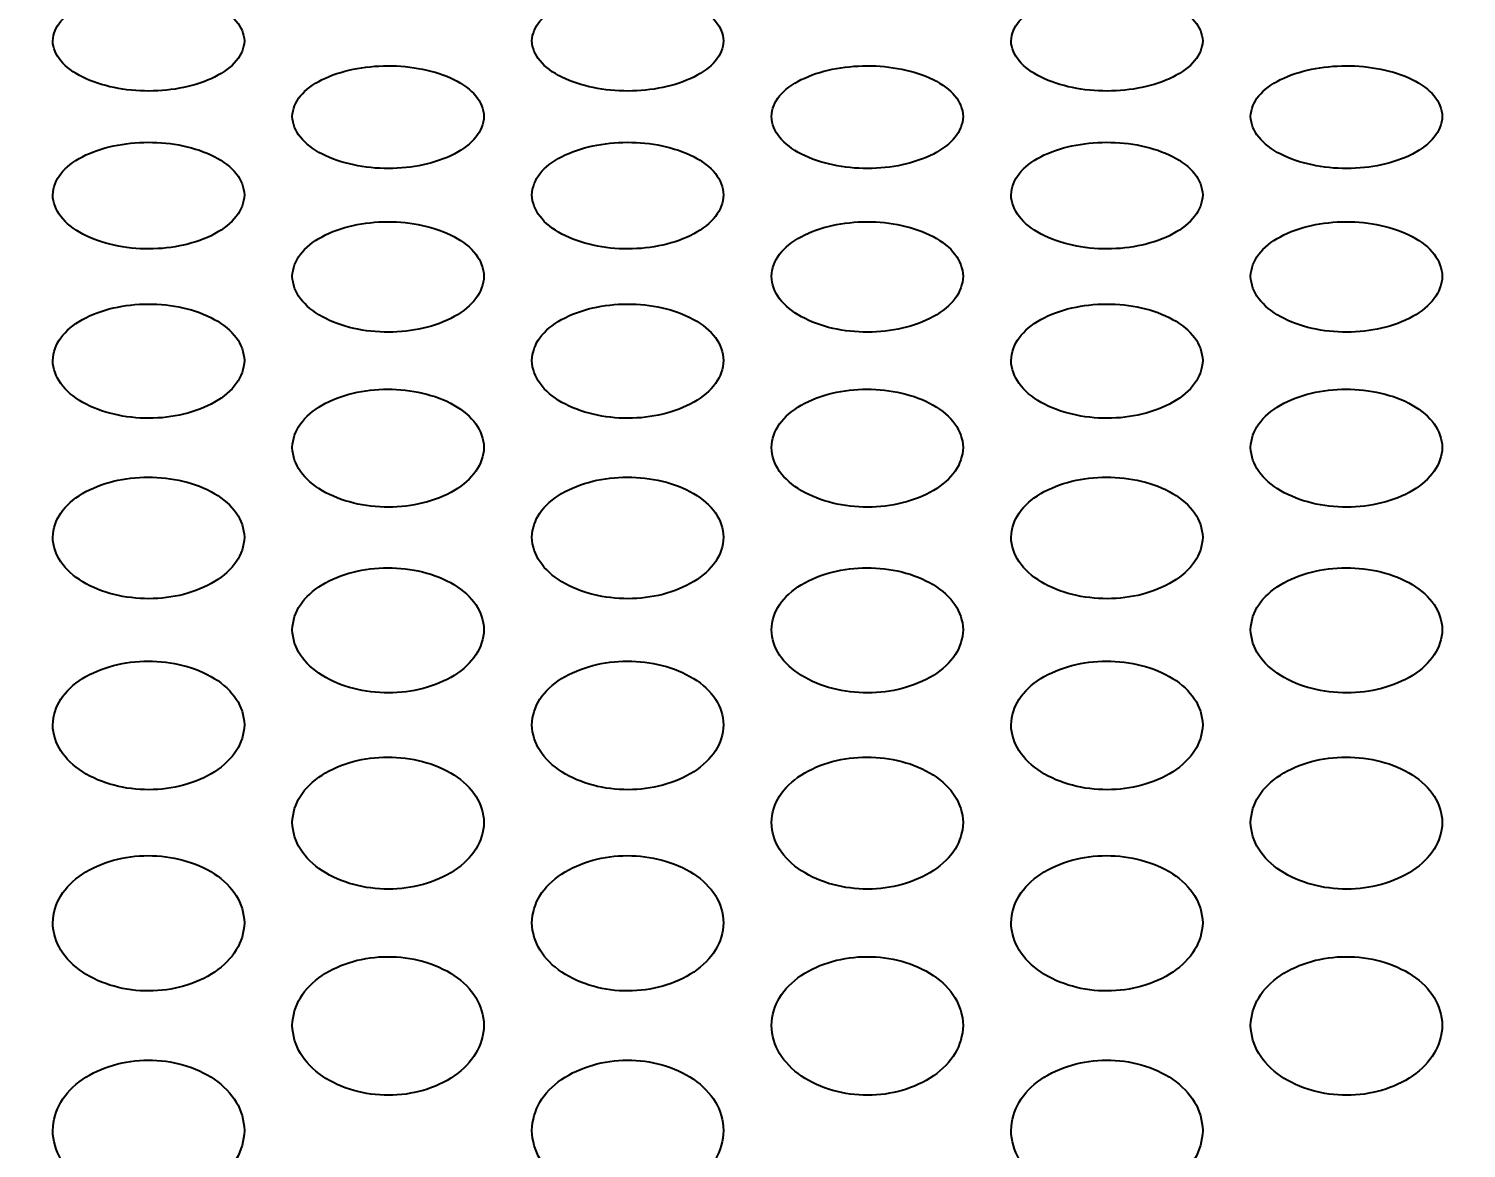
# Model space of a CAD drawing. Header units: millimetres. Extents: x 750 to 8479, y 2174 to 4333.
# Drawn here: x 2332.2 to 2392.2, y 3925.7 to 3972.4 of the extents above; entities that cross this region are included whole.
import ezdxf

# ---------------------------------------------------------------- set-up
doc = ezdxf.new("R2010")
doc.units = ezdxf.units.MM
doc.header["$LTSCALE"] = 153.67
doc.header["$PDMODE"] = 3
doc.header["$PDSIZE"] = 8
doc.layers.get('0').update_dxf_attribs({"linetype": 'CONTINUOUS'})
doc.layers.get('Defpoints').update_dxf_attribs({"linetype": 'CONTINUOUS'})
doc.layers.add('02___PRT_ALL_AXES', color=7, linetype='CONTINUOUS')
doc.styles.get("Standard").update_dxf_attribs({"font": 'calibri.ttf'})
doc.dimstyles.get("Standard").update_dxf_attribs({"dimtxt": 17.5, "dimasz": 17.5, "dimexe": 1.5, "dimexo": 1, "dimtad": 1, "dimdsep": 46, "dimtxsty": 'Standard', "dimblk": '_FILLED', "dimblk1": '_FILLED', "dimblk2": '_FILLED', "dimcen": 0.09, "dimazin": 2, "dimtol": 1, "dimtp": 0.01, "dimtm": 0.01, "dimtfac": 1, "dimtofl": 0, "dimtmove": 0, "dimatfit": 3, "dimldrblk": '_FILLED', "dimfxl": 1, "dimtolj": 1, "dimarcsym": 0})

# ---------------------------------------------------------------- blocks, each defined once
blk = doc.blocks.new('_FILLED')
at = {"color": 0, "linetype": 'ByBlock'}
blk.add_solid([(0, 0), (-1, 0.2143), (-1, -0.2143)], dxfattribs=at)
blk = doc.blocks.new('*D35')
at = {"color": 0, "lineweight": -2}
for p, q in [((2172.164, 4025.33), (2172.164, 4062.926)), ((2749.564, 3876.371), (2749.564, 4062.926)), ((2189.664, 4061.426), (2426.858, 4061.426)), ((2732.064, 4061.426), (2494.87, 4061.426))]:
    blk.add_line(p, q, dxfattribs=at)
at = {"layer": 'Defpoints', "color": 0}
for p in [(2749.564, 4061.426), (2172.164, 4024.33), (2749.564, 3875.371)]:
    blk.add_point(p, dxfattribs=at)
at = {"color": 0, "linetype": 'ByBlock', "lineweight": -2, "xscale": 17.5, "yscale": 17.5, "zscale": 17.5, "rotation": 180}
blk.add_blockref('_FILLED', (2172.164, 4061.426), dxfattribs=at)
at = {"color": 0, "linetype": 'ByBlock', "lineweight": -2, "xscale": 17.5, "yscale": 17.5, "zscale": 17.5}
blk.add_blockref('_FILLED', (2749.564, 4061.426), dxfattribs=at)
at = {"color": 0, "insert": (2460.864, 4061.426), "char_height": 30, "attachment_point": 5}
blk.add_mtext('\\A1;\\A1;575', dxfattribs=at)

msp = doc.modelspace()

# ---------------------------------------------------------------- linework, layer by layer
at = {"layer": '02___PRT_ALL_AXES', "linetype": 'Continuous'}
for points in [[(2333.16421, 3971.90922), (2333.18605, 3972.21406), (2333.39803, 3972.75573), (2334.34098, 3973.42994), (2335.68085, 3973.8509), (2337.14755, 3973.98898), (2338.62142, 3973.85648), (2339.97591, 3973.43643), (2340.92905, 3972.75877), (2341.14258, 3972.21529), (2341.16421, 3971.90922)], [(2353.16421, 3971.90922), (2353.18605, 3972.21406), (2353.39803, 3972.75573), (2354.34098, 3973.42994), (2355.68085, 3973.8509), (2357.14755, 3973.98898), (2358.62142, 3973.85648), (2359.97591, 3973.43643), (2360.92905, 3972.75877), (2361.14258, 3972.21529), (2361.16421, 3971.90922)], [(2373.16421, 3971.90922), (2373.18605, 3972.21406), (2373.39803, 3972.75573), (2374.34098, 3973.42994), (2375.68085, 3973.8509), (2377.14755, 3973.98898), (2378.62142, 3973.85648), (2379.97591, 3973.43643), (2380.92905, 3972.75877), (2381.14258, 3972.21529), (2381.16421, 3971.90922)], [(2341.16421, 3971.90922), (2341.14237, 3971.60438), (2340.93039, 3971.05578), (2339.98744, 3970.35918), (2338.64757, 3969.9174), (2337.18087, 3969.77143), (2335.707, 3969.91152), (2334.35251, 3970.35244), (2333.39937, 3971.05269), (2333.18584, 3971.60316), (2333.16421, 3971.90922)], [(2361.16421, 3971.90922), (2361.14237, 3971.60438), (2360.93039, 3971.05578), (2359.98744, 3970.35918), (2358.64757, 3969.9174), (2357.18087, 3969.77143), (2355.707, 3969.91152), (2354.35251, 3970.35244), (2353.39937, 3971.05269), (2353.18584, 3971.60316), (2353.16421, 3971.90922)], [(2381.16421, 3971.90922), (2381.14237, 3971.60438), (2380.93039, 3971.05578), (2379.98744, 3970.35918), (2378.64757, 3969.9174), (2377.18087, 3969.77143), (2375.707, 3969.91152), (2374.35251, 3970.35244), (2373.39937, 3971.05269), (2373.18584, 3971.60316), (2373.16421, 3971.90922)], [(2343.16421, 3968.75461), (2343.18605, 3969.07165), (2343.39803, 3969.63518), (2344.34098, 3970.337), (2345.68085, 3970.77538), (2347.14755, 3970.9192), (2348.62142, 3970.78119), (2349.97591, 3970.34375), (2350.92905, 3969.63836), (2351.14258, 3969.07293), (2351.16421, 3968.75461)], [(2363.16421, 3968.75461), (2363.18605, 3969.07165), (2363.39803, 3969.63518), (2364.34098, 3970.337), (2365.68085, 3970.77538), (2367.14755, 3970.9192), (2368.62142, 3970.78119), (2369.97591, 3970.34375), (2370.92905, 3969.63836), (2371.14258, 3969.07293), (2371.16421, 3968.75461)], [(2383.16421, 3968.75461), (2383.18605, 3969.07165), (2383.39803, 3969.63518), (2384.34098, 3970.337), (2385.68085, 3970.77538), (2387.14755, 3970.9192), (2388.62142, 3970.78119), (2389.97591, 3970.34375), (2390.92905, 3969.63836), (2391.14258, 3969.07293), (2391.16421, 3968.75461)], [(2351.16421, 3968.75461), (2351.14237, 3968.43757), (2350.93039, 3967.86719), (2349.98744, 3967.14333), (2348.64757, 3966.68443), (2347.18087, 3966.53284), (2345.707, 3966.67832), (2344.35251, 3967.13632), (2343.39937, 3967.86398), (2343.18584, 3968.43629), (2343.16421, 3968.75461)], [(2371.16421, 3968.75461), (2371.14237, 3968.43757), (2370.93039, 3967.86719), (2369.98744, 3967.14333), (2368.64757, 3966.68443), (2367.18087, 3966.53284), (2365.707, 3966.67832), (2364.35251, 3967.13632), (2363.39937, 3967.86398), (2363.18584, 3968.43629), (2363.16421, 3968.75461)], [(2391.16421, 3968.75461), (2391.14237, 3968.43757), (2390.93039, 3967.86719), (2389.98744, 3967.14333), (2388.64757, 3966.68443), (2387.18087, 3966.53284), (2385.707, 3966.67832), (2384.35251, 3967.13632), (2383.39937, 3967.86398), (2383.18584, 3968.43629), (2383.16421, 3968.75461)], [(2333.16421, 3965.47714), (2333.18605, 3965.8062), (2333.39803, 3966.39128), (2334.34098, 3967.12028), (2335.68085, 3967.57582), (2337.14755, 3967.7253), (2338.62142, 3967.58186), (2339.97591, 3967.1273), (2340.92905, 3966.39457), (2341.14258, 3965.80753), (2341.16421, 3965.47714)], [(2353.16421, 3965.47714), (2353.18605, 3965.8062), (2353.39803, 3966.39128), (2354.34098, 3967.12028), (2355.68085, 3967.57582), (2357.14755, 3967.7253), (2358.62142, 3967.58186), (2359.97591, 3967.1273), (2360.92905, 3966.39457), (2361.14258, 3965.80753), (2361.16421, 3965.47714)], [(2373.16421, 3965.47714), (2373.18605, 3965.8062), (2373.39803, 3966.39128), (2374.34098, 3967.12028), (2375.68085, 3967.57582), (2377.14755, 3967.7253), (2378.62142, 3967.58186), (2379.97591, 3967.1273), (2380.92905, 3966.39457), (2381.14258, 3965.80753), (2381.16421, 3965.47714)], [(2341.16421, 3965.47714), (2341.14237, 3965.14809), (2340.93039, 3964.55628), (2339.98744, 3963.80557), (2338.64757, 3963.32983), (2337.18087, 3963.17269), (2335.707, 3963.32349), (2334.35251, 3963.7983), (2333.39937, 3964.55294), (2333.18584, 3965.14676), (2333.16421, 3965.47714)], [(2361.16421, 3965.47714), (2361.14237, 3965.14809), (2360.93039, 3964.55628), (2359.98744, 3963.80557), (2358.64757, 3963.32983), (2357.18087, 3963.17269), (2355.707, 3963.32349), (2354.35251, 3963.7983), (2353.39937, 3964.55294), (2353.18584, 3965.14676), (2353.16421, 3965.47714)], [(2381.16421, 3965.47714), (2381.14237, 3965.14809), (2380.93039, 3964.55628), (2379.98744, 3963.80557), (2378.64757, 3963.32983), (2377.18087, 3963.17269), (2375.707, 3963.32349), (2374.35251, 3963.7983), (2373.39937, 3964.55294), (2373.18584, 3965.14676), (2373.16421, 3965.47714)], [(2343.16421, 3962.07874), (2343.18605, 3962.41962), (2343.39803, 3963.0259), (2344.34098, 3963.78167), (2345.68085, 3964.25411), (2347.14755, 3964.40916), (2348.62142, 3964.26037), (2349.97591, 3963.78894), (2350.92905, 3963.02931), (2351.14258, 3962.421), (2351.16421, 3962.07874)], [(2363.16421, 3962.07874), (2363.18605, 3962.41962), (2363.39803, 3963.0259), (2364.34098, 3963.78167), (2365.68085, 3964.25411), (2367.14755, 3964.40916), (2368.62142, 3964.26037), (2369.97591, 3963.78894), (2370.92905, 3963.02931), (2371.14258, 3962.421), (2371.16421, 3962.07874)], [(2383.16421, 3962.07874), (2383.18605, 3962.41962), (2383.39803, 3963.0259), (2384.34098, 3963.78167), (2385.68085, 3964.25411), (2387.14755, 3964.40916), (2388.62142, 3964.26037), (2389.97591, 3963.78894), (2390.92905, 3963.02931), (2391.14258, 3962.421), (2391.16421, 3962.07874)], [(2351.16421, 3962.07874), (2351.14237, 3961.73786), (2350.93039, 3961.12496), (2349.98744, 3960.34784), (2348.64757, 3959.85553), (2347.18087, 3959.69295), (2345.707, 3959.84898), (2344.35251, 3960.34032), (2343.39937, 3961.12151), (2343.18584, 3961.73649), (2343.16421, 3962.07874)], [(2371.16421, 3962.07874), (2371.14237, 3961.73786), (2370.93039, 3961.12496), (2369.98744, 3960.34784), (2368.64757, 3959.85553), (2367.18087, 3959.69295), (2365.707, 3959.84898), (2364.35251, 3960.34032), (2363.39937, 3961.12151), (2363.18584, 3961.73649), (2363.16421, 3962.07874)], [(2391.16421, 3962.07874), (2391.14237, 3961.73786), (2390.93039, 3961.12496), (2389.98744, 3960.34784), (2388.64757, 3959.85553), (2387.18087, 3959.69295), (2385.707, 3959.84898), (2384.35251, 3960.34032), (2383.39937, 3961.12151), (2383.18584, 3961.73649), (2383.16421, 3962.07874)], [(2333.16421, 3958.56139), (2333.18605, 3958.91389), (2333.39803, 3959.54102), (2334.34098, 3960.32311), (2335.68085, 3960.81217), (2337.14755, 3960.9727), (2338.62142, 3960.81865), (2339.97591, 3960.33064), (2340.92905, 3959.54455), (2341.14258, 3958.91531), (2341.16421, 3958.56139)], [(2353.16421, 3958.56139), (2353.18605, 3958.91389), (2353.39803, 3959.54102), (2354.34098, 3960.32311), (2355.68085, 3960.81217), (2357.14755, 3960.9727), (2358.62142, 3960.81865), (2359.97591, 3960.33064), (2360.92905, 3959.54455), (2361.14258, 3958.91531), (2361.16421, 3958.56139)], [(2373.16421, 3958.56139), (2373.18605, 3958.91389), (2373.39803, 3959.54102), (2374.34098, 3960.32311), (2375.68085, 3960.81217), (2377.14755, 3960.9727), (2378.62142, 3960.81865), (2379.97591, 3960.33064), (2380.92905, 3959.54455), (2381.14258, 3958.91531), (2381.16421, 3958.56139)], [(2341.16421, 3958.56139), (2341.14237, 3958.20888), (2340.93039, 3957.57525), (2339.98744, 3956.77217), (2338.64757, 3956.26359), (2337.18087, 3956.09566), (2335.707, 3956.25682), (2334.35251, 3956.7644), (2333.39937, 3957.57168), (2333.18584, 3958.20746), (2333.16421, 3958.56139)], [(2361.16421, 3958.56139), (2361.14237, 3958.20888), (2360.93039, 3957.57525), (2359.98744, 3956.77217), (2358.64757, 3956.26359), (2357.18087, 3956.09566), (2355.707, 3956.25682), (2354.35251, 3956.7644), (2353.39937, 3957.57168), (2353.18584, 3958.20746), (2353.16421, 3958.56139)], [(2381.16421, 3958.56139), (2381.14237, 3958.20888), (2380.93039, 3957.57525), (2379.98744, 3956.77217), (2378.64757, 3956.26359), (2377.18087, 3956.09566), (2375.707, 3956.25682), (2374.35251, 3956.7644), (2373.39937, 3957.57168), (2373.18584, 3958.20746), (2373.16421, 3958.56139)], [(2343.16421, 3954.92713), (2343.18605, 3955.29106), (2343.39803, 3955.93866), (2344.34098, 3956.74662), (2345.68085, 3957.25202), (2347.14755, 3957.41794), (2348.62142, 3957.25872), (2349.97591, 3956.7544), (2350.92905, 3955.94231), (2351.14258, 3955.29252), (2351.16421, 3954.92713)], [(2363.16421, 3954.92713), (2363.18605, 3955.29106), (2363.39803, 3955.93866), (2364.34098, 3956.74662), (2365.68085, 3957.25202), (2367.14755, 3957.41794), (2368.62142, 3957.25872), (2369.97591, 3956.7544), (2370.92905, 3955.94231), (2371.14258, 3955.29252), (2371.16421, 3954.92713)], [(2383.16421, 3954.92713), (2383.18605, 3955.29106), (2383.39803, 3955.93866), (2384.34098, 3956.74662), (2385.68085, 3957.25202), (2387.14755, 3957.41794), (2388.62142, 3957.25872), (2389.97591, 3956.7544), (2390.92905, 3955.94231), (2391.14258, 3955.29252), (2391.16421, 3954.92713)], [(2351.16421, 3954.92713), (2351.14237, 3954.5632), (2350.93039, 3953.90921), (2349.98744, 3953.08065), (2348.64757, 3952.55608), (2347.18087, 3952.3829), (2345.707, 3952.5491), (2344.35251, 3953.07264), (2343.39937, 3953.90553), (2343.18584, 3954.56174), (2343.16421, 3954.92713)], [(2371.16421, 3954.92713), (2371.14237, 3954.5632), (2370.93039, 3953.90921), (2369.98744, 3953.08065), (2368.64757, 3952.55608), (2367.18087, 3952.3829), (2365.707, 3952.5491), (2364.35251, 3953.07264), (2363.39937, 3953.90553), (2363.18584, 3954.56174), (2363.16421, 3954.92713)], [(2391.16421, 3954.92713), (2391.14237, 3954.5632), (2390.93039, 3953.90921), (2389.98744, 3953.08065), (2388.64757, 3952.55608), (2387.18087, 3952.3829), (2385.707, 3952.5491), (2384.35251, 3953.07264), (2383.39937, 3953.90553), (2383.18584, 3954.56174), (2383.16421, 3954.92713)], [(2333.16421, 3951.1781), (2333.18605, 3951.55323), (2333.39803, 3952.22094), (2334.34098, 3953.05429), (2335.68085, 3953.57573), (2337.14755, 3953.74694), (2338.62142, 3953.58264), (2339.97591, 3953.06231), (2340.92905, 3952.22469), (2341.14258, 3951.55474), (2341.16421, 3951.1781)], [(2353.16421, 3951.1781), (2353.18605, 3951.55323), (2353.39803, 3952.22094), (2354.34098, 3953.05429), (2355.68085, 3953.57573), (2357.14755, 3953.74694), (2358.62142, 3953.58264), (2359.97591, 3953.06231), (2360.92905, 3952.22469), (2361.14258, 3951.55474), (2361.16421, 3951.1781)], [(2373.16421, 3951.1781), (2373.18605, 3951.55323), (2373.39803, 3952.22094), (2374.34098, 3953.05429), (2375.68085, 3953.57573), (2377.14755, 3953.74694), (2378.62142, 3953.58264), (2379.97591, 3953.06231), (2380.92905, 3952.22469), (2381.14258, 3951.55474), (2381.16421, 3951.1781)], [(2341.16421, 3951.1781), (2341.14237, 3950.80296), (2340.93039, 3950.12899), (2339.98744, 3949.27543), (2338.64757, 3948.73519), (2337.18087, 3948.55685), (2335.707, 3948.728), (2334.35251, 3949.26717), (2333.39937, 3950.12519), (2333.18584, 3950.80146), (2333.16421, 3951.1781)], [(2361.16421, 3951.1781), (2361.14237, 3950.80296), (2360.93039, 3950.12899), (2359.98744, 3949.27543), (2358.64757, 3948.73519), (2357.18087, 3948.55685), (2355.707, 3948.728), (2354.35251, 3949.26717), (2353.39937, 3950.12519), (2353.18584, 3950.80146), (2353.16421, 3951.1781)], [(2381.16421, 3951.1781), (2381.14237, 3950.80296), (2380.93039, 3950.12899), (2379.98744, 3949.27543), (2378.64757, 3948.73519), (2377.18087, 3948.55685), (2375.707, 3948.728), (2374.35251, 3949.26717), (2373.39937, 3950.12519), (2373.18584, 3950.80146), (2373.16421, 3951.1781)], [(2343.16421, 3947.31648), (2343.18605, 3947.7026), (2343.39803, 3948.39002), (2344.34098, 3949.24827), (2345.68085, 3949.78545), (2347.14755, 3949.96185), (2348.62142, 3949.79257), (2349.97591, 3949.25654), (2350.92905, 3948.39388), (2351.14258, 3947.70415), (2351.16421, 3947.31648)], [(2363.16421, 3947.31648), (2363.18605, 3947.7026), (2363.39803, 3948.39002), (2364.34098, 3949.24827), (2365.68085, 3949.78545), (2367.14755, 3949.96185), (2368.62142, 3949.79257), (2369.97591, 3949.25654), (2370.92905, 3948.39388), (2371.14258, 3947.70415), (2371.16421, 3947.31648)], [(2383.16421, 3947.31648), (2383.18605, 3947.7026), (2383.39803, 3948.39002), (2384.34098, 3949.24827), (2385.68085, 3949.78545), (2387.14755, 3949.96185), (2388.62142, 3949.79257), (2389.97591, 3949.25654), (2390.92905, 3948.39388), (2391.14258, 3947.70415), (2391.16421, 3947.31648)], [(2351.16421, 3947.31648), (2351.14237, 3946.93035), (2350.93039, 3946.23679), (2349.98744, 3945.35873), (2348.64757, 3944.80312), (2347.18087, 3944.61974), (2345.707, 3944.79573), (2344.35251, 3945.35024), (2343.39937, 3946.23288), (2343.18584, 3946.9288), (2343.16421, 3947.31648)], [(2371.16421, 3947.31648), (2371.14237, 3946.93035), (2370.93039, 3946.23679), (2369.98744, 3945.35873), (2368.64757, 3944.80312), (2367.18087, 3944.61974), (2365.707, 3944.79573), (2364.35251, 3945.35024), (2363.39937, 3946.23288), (2363.18584, 3946.9288), (2363.16421, 3947.31648)], [(2391.16421, 3947.31648), (2391.14237, 3946.93035), (2390.93039, 3946.23679), (2389.98744, 3945.35873), (2388.64757, 3944.80312), (2387.18087, 3944.61974), (2385.707, 3944.79573), (2384.35251, 3945.35024), (2383.39937, 3946.23288), (2383.18584, 3946.9288), (2383.16421, 3947.31648)], [(2333.16421, 3943.34452), (2333.18605, 3943.7414), (2333.39803, 3944.44813), (2334.34098, 3945.3308), (2335.68085, 3945.8834), (2337.14755, 3946.06489), (2338.62142, 3945.89073), (2339.97591, 3945.3393), (2340.92905, 3944.45211), (2341.14258, 3943.743), (2341.16421, 3943.34452)], [(2353.16421, 3943.34452), (2353.18605, 3943.7414), (2353.39803, 3944.44813), (2354.34098, 3945.3308), (2355.68085, 3945.8834), (2357.14755, 3946.06489), (2358.62142, 3945.89073), (2359.97591, 3945.3393), (2360.92905, 3944.45211), (2361.14258, 3943.743), (2361.16421, 3943.34452)], [(2373.16421, 3943.34452), (2373.18605, 3943.7414), (2373.39803, 3944.44813), (2374.34098, 3945.3308), (2375.68085, 3945.8834), (2377.14755, 3946.06489), (2378.62142, 3945.89073), (2379.97591, 3945.3393), (2380.92905, 3944.45211), (2381.14258, 3943.743), (2381.16421, 3943.34452)], [(2341.16421, 3943.34452), (2341.14237, 3942.94763), (2340.93039, 3942.23489), (2339.98744, 3941.33284), (2338.64757, 3940.76219), (2337.18087, 3940.57387), (2335.707, 3940.7546), (2334.35251, 3941.32411), (2333.39937, 3942.23087), (2333.18584, 3942.94604), (2333.16421, 3943.34452)], [(2361.16421, 3943.34452), (2361.14237, 3942.94763), (2360.93039, 3942.23489), (2359.98744, 3941.33284), (2358.64757, 3940.76219), (2357.18087, 3940.57387), (2355.707, 3940.7546), (2354.35251, 3941.32411), (2353.39937, 3942.23087), (2353.18584, 3942.94604), (2353.16421, 3943.34452)], [(2381.16421, 3943.34452), (2381.14237, 3942.94763), (2380.93039, 3942.23489), (2379.98744, 3941.33284), (2378.64757, 3940.76219), (2377.18087, 3940.57387), (2375.707, 3940.7546), (2374.35251, 3941.32411), (2373.39937, 3942.23087), (2373.18584, 3942.94604), (2373.16421, 3943.34452)], [(2343.16421, 3939.26454), (2343.18605, 3939.67196), (2343.39803, 3940.39759), (2344.34098, 3941.30414), (2345.68085, 3941.87185), (2347.14755, 3942.05832), (2348.62142, 3941.87938), (2349.97591, 3941.31288), (2350.92905, 3940.40167), (2351.14258, 3939.6736), (2351.16421, 3939.26454)], [(2363.16421, 3939.26454), (2363.18605, 3939.67196), (2363.39803, 3940.39759), (2364.34098, 3941.30414), (2365.68085, 3941.87185), (2367.14755, 3942.05832), (2368.62142, 3941.87938), (2369.97591, 3941.31288), (2370.92905, 3940.40167), (2371.14258, 3939.6736), (2371.16421, 3939.26454)], [(2383.16421, 3939.26454), (2383.18605, 3939.67196), (2383.39803, 3940.39759), (2384.34098, 3941.30414), (2385.68085, 3941.87185), (2387.14755, 3942.05832), (2388.62142, 3941.87938), (2389.97591, 3941.31288), (2390.92905, 3940.40167), (2391.14258, 3939.6736), (2391.16421, 3939.26454)], [(2351.16421, 3939.26454), (2351.14237, 3938.85713), (2350.93039, 3938.12562), (2349.98744, 3937.2001), (2348.64757, 3936.61476), (2347.18087, 3936.4216), (2345.707, 3936.60697), (2344.35251, 3937.19115), (2343.39937, 3938.1215), (2343.18584, 3938.85549), (2343.16421, 3939.26454)], [(2371.16421, 3939.26454), (2371.14237, 3938.85713), (2370.93039, 3938.12562), (2369.98744, 3937.2001), (2368.64757, 3936.61476), (2367.18087, 3936.4216), (2365.707, 3936.60697), (2364.35251, 3937.19115), (2363.39937, 3938.1215), (2363.18584, 3938.85549), (2363.16421, 3939.26454)], [(2391.16421, 3939.26454), (2391.14237, 3938.85713), (2390.93039, 3938.12562), (2389.98744, 3937.2001), (2388.64757, 3936.61476), (2387.18087, 3936.4216), (2385.707, 3936.60697), (2384.35251, 3937.19115), (2383.39937, 3938.1215), (2383.18584, 3938.85549), (2383.16421, 3939.26454)], [(2333.16421, 3935.07894), (2333.18605, 3935.49665), (2333.39803, 3936.24075), (2334.34098, 3937.17067), (2335.68085, 3937.75314), (2337.14755, 3937.94448), (2338.62142, 3937.76086), (2339.97591, 3937.17963), (2340.92905, 3936.24494), (2341.14258, 3935.49833), (2341.16421, 3935.07894)], [(2353.16421, 3935.07894), (2353.18605, 3935.49665), (2353.39803, 3936.24075), (2354.34098, 3937.17067), (2355.68085, 3937.75314), (2357.14755, 3937.94448), (2358.62142, 3937.76086), (2359.97591, 3937.17963), (2360.92905, 3936.24494), (2361.14258, 3935.49833), (2361.16421, 3935.07894)], [(2373.16421, 3935.07894), (2373.18605, 3935.49665), (2373.39803, 3936.24075), (2374.34098, 3937.17067), (2375.68085, 3937.75314), (2377.14755, 3937.94448), (2378.62142, 3937.76086), (2379.97591, 3937.17963), (2380.92905, 3936.24494), (2381.14258, 3935.49833), (2381.16421, 3935.07894)], [(2341.16421, 3935.07894), (2341.14237, 3934.66123), (2340.93039, 3933.91138), (2339.98744, 3932.96294), (2338.64757, 3932.36323), (2337.18087, 3932.16536), (2335.707, 3932.35526), (2334.35251, 3932.95377), (2333.39937, 3933.90716), (2333.18584, 3934.65955), (2333.16421, 3935.07894)], [(2361.16421, 3935.07894), (2361.14237, 3934.66123), (2360.93039, 3933.91138), (2359.98744, 3932.96294), (2358.64757, 3932.36323), (2357.18087, 3932.16536), (2355.707, 3932.35526), (2354.35251, 3932.95377), (2353.39937, 3933.90716), (2353.18584, 3934.65955), (2353.16421, 3935.07894)], [(2381.16421, 3935.07894), (2381.14237, 3934.66123), (2380.93039, 3933.91138), (2379.98744, 3932.96294), (2378.64757, 3932.36323), (2377.18087, 3932.16536), (2375.707, 3932.35526), (2374.35251, 3932.95377), (2373.39937, 3933.90716), (2373.18584, 3934.65955), (2373.16421, 3935.07894)], [(2343.16421, 3930.79014), (2343.18605, 3931.2179), (2343.39803, 3931.98004), (2344.34098, 3932.93278), (2345.68085, 3933.52968), (2347.14755, 3933.72579), (2348.62142, 3933.5376), (2349.97591, 3932.94196), (2350.92905, 3931.98433), (2351.14258, 3931.21962), (2351.16421, 3930.79014)], [(2363.16421, 3930.79014), (2363.18605, 3931.2179), (2363.39803, 3931.98004), (2364.34098, 3932.93278), (2365.68085, 3933.52968), (2367.14755, 3933.72579), (2368.62142, 3933.5376), (2369.97591, 3932.94196), (2370.92905, 3931.98433), (2371.14258, 3931.21962), (2371.16421, 3930.79014)], [(2383.16421, 3930.79014), (2383.18605, 3931.2179), (2383.39803, 3931.98004), (2384.34098, 3932.93278), (2385.68085, 3933.52968), (2387.14755, 3933.72579), (2388.62142, 3933.5376), (2389.97591, 3932.94196), (2390.92905, 3931.98433), (2391.14258, 3931.21962), (2391.16421, 3930.79014)], [(2351.16421, 3930.79014), (2351.14237, 3930.36238), (2350.93039, 3929.59463), (2349.98744, 3928.62382), (2348.64757, 3928.0101), (2347.18087, 3927.80762), (2345.707, 3928.00194), (2344.35251, 3928.61443), (2343.39937, 3929.59031), (2343.18584, 3930.36066), (2343.16421, 3930.79014)], [(2371.16421, 3930.79014), (2371.14237, 3930.36238), (2370.93039, 3929.59463), (2369.98744, 3928.62382), (2368.64757, 3928.0101), (2367.18087, 3927.80762), (2365.707, 3928.00194), (2364.35251, 3928.61443), (2363.39937, 3929.59031), (2363.18584, 3930.36066), (2363.16421, 3930.79014)], [(2391.16421, 3930.79014), (2391.14237, 3930.36238), (2390.93039, 3929.59463), (2389.98744, 3928.62382), (2388.64757, 3928.0101), (2387.18087, 3927.80762), (2385.707, 3928.00194), (2384.35251, 3928.61443), (2383.39937, 3929.59031), (2383.18584, 3930.36066), (2383.16421, 3930.79014)], [(2333.16421, 3926.40065), (2333.18605, 3926.83821), (2333.39803, 3927.61795), (2334.34098, 3928.59295), (2335.68085, 3929.20394), (2337.14755, 3929.40469), (2338.62142, 3929.21204), (2339.97591, 3928.60235), (2340.92905, 3927.62234), (2341.14258, 3926.83997), (2341.16421, 3926.40065)], [(2353.16421, 3926.40065), (2353.18605, 3926.83821), (2353.39803, 3927.61795), (2354.34098, 3928.59295), (2355.68085, 3929.20394), (2357.14755, 3929.40469), (2358.62142, 3929.21204), (2359.97591, 3928.60235), (2360.92905, 3927.62234), (2361.14258, 3926.83997), (2361.16421, 3926.40065)], [(2373.16421, 3926.40065), (2373.18605, 3926.83821), (2373.39803, 3927.61795), (2374.34098, 3928.59295), (2375.68085, 3929.20394), (2377.14755, 3929.40469), (2378.62142, 3929.21204), (2379.97591, 3928.60235), (2380.92905, 3927.62234), (2381.14258, 3926.83997), (2381.16421, 3926.40065)], [(2341.16421, 3926.40065), (2341.14237, 3925.9631), (2340.93039, 3925.1779), (2339.98744, 3924.18528), (2338.64757, 3923.55791), (2337.18087, 3923.35095), (2335.707, 3923.54957), (2334.35251, 3924.17568), (2333.39937, 3925.17347), (2333.18584, 3925.96134), (2333.16421, 3926.40065)], [(2361.16421, 3926.40065), (2361.14237, 3925.9631), (2360.93039, 3925.1779), (2359.98744, 3924.18528), (2358.64757, 3923.55791), (2357.18087, 3923.35095), (2355.707, 3923.54957), (2354.35251, 3924.17568), (2353.39937, 3925.17347), (2353.18584, 3925.96134), (2353.16421, 3926.40065)], [(2381.16421, 3926.40065), (2381.14237, 3925.9631), (2380.93039, 3925.1779), (2379.98744, 3924.18528), (2378.64757, 3923.55791), (2377.18087, 3923.35095), (2375.707, 3923.54957), (2374.35251, 3924.17568), (2373.39937, 3925.17347), (2373.18584, 3925.96134), (2373.16421, 3926.40065)]]:
    msp.add_open_spline(points, degree=3, dxfattribs=at)

# ---------------------------------------------------------------- dimensions: what is measured, and where the dimension line sits
dim = msp.add_linear_dim(base=(2749.56421, 4061.42643), p1=(2172.16421, 4024.33034), p2=(2749.56421, 3875.37146), text='\\A1;575', dimstyle='Standard', override={"dimtxt": 30, "dimtad": 0, "dimtih": 1, "dimtoh": 1, "dimdec": 4, "dimzin": 0, "dimtxsty": 'Standard', "dimcen": 25.146, "dimadec": 0, "dimazin": 0, "dimtdec": 4, "dimtzin": 0})
dim.commit()
dim.dimension.update_dxf_attribs({"geometry": '*D35', "text_midpoint": (2460.86421, 4061.42643), "dimtype": 160})

doc.saveas('drawing.dxf')
